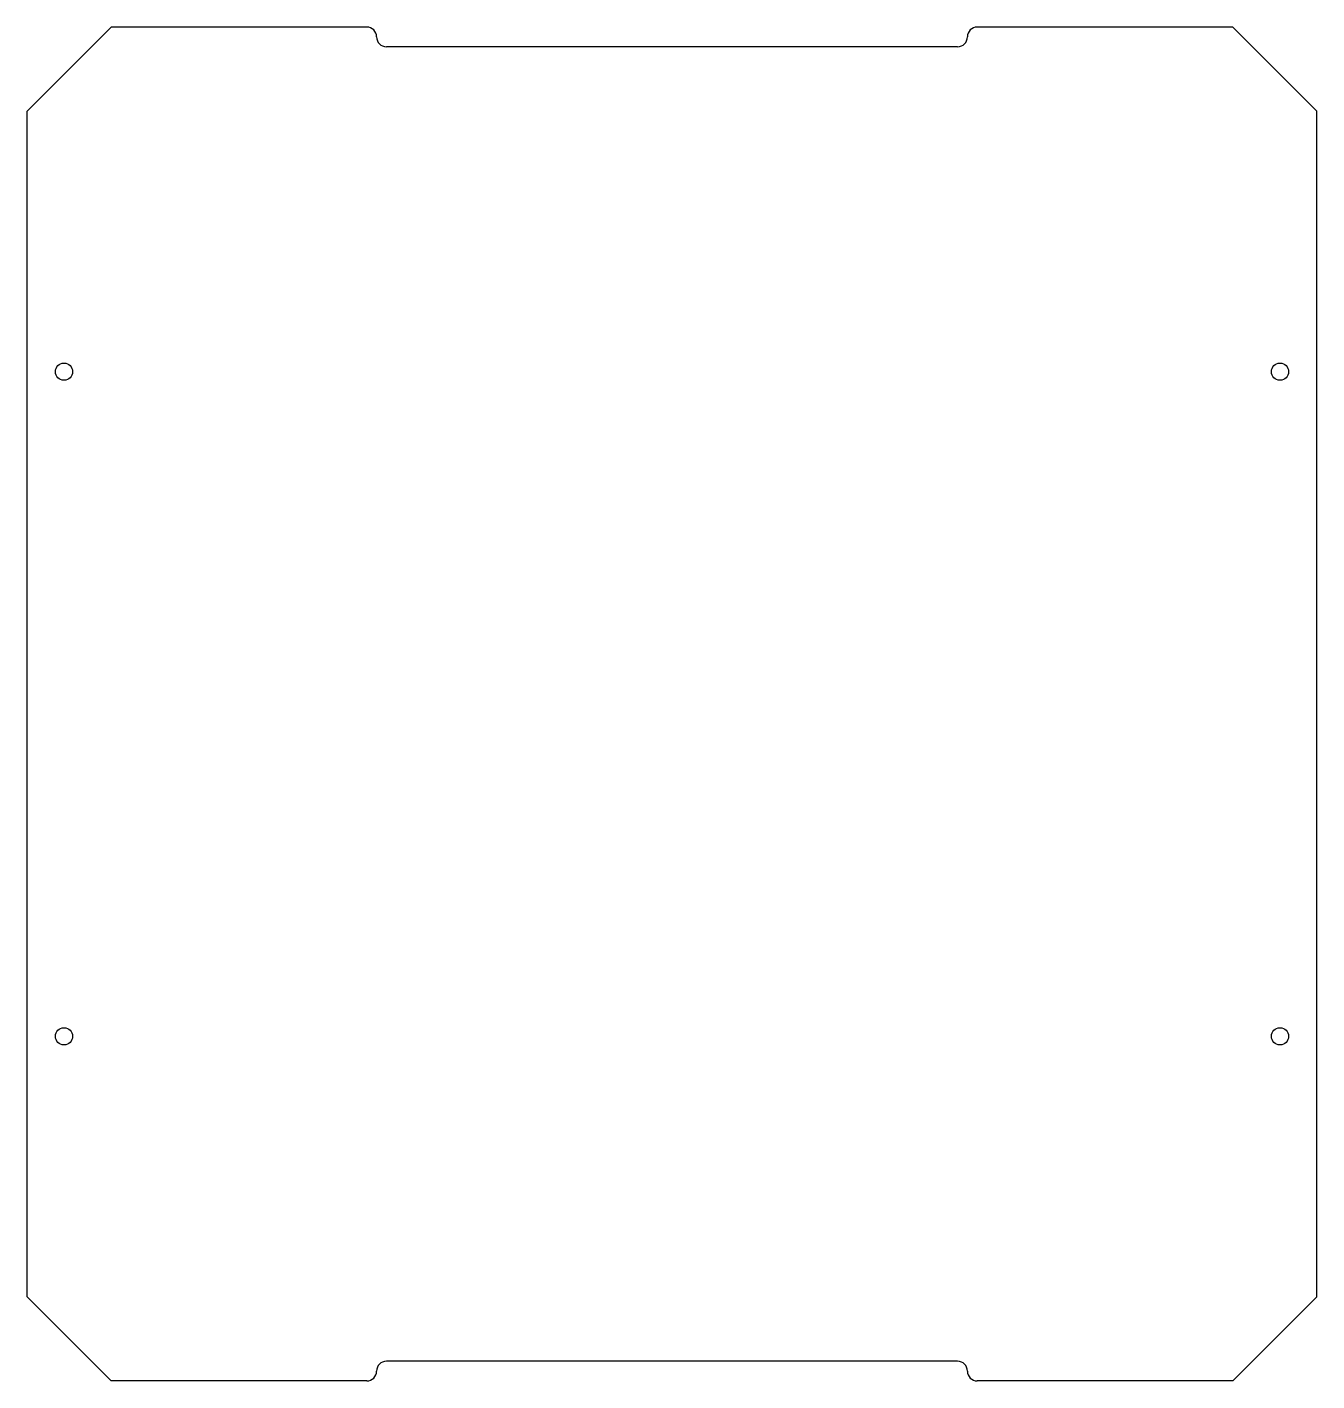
# Model space of a CAD drawing. Header units: millimetres. Extents: x -131 to 131, y -138 to 138.
import ezdxf

# ---------------------------------------------------------------- set-up
doc = ezdxf.new("R2010")
doc.units = ezdxf.units.MM

msp = doc.modelspace()

# ---------------------------------------------------------------- linework, layer by layer
at = {"color": 7, "linetype": 'Continuous', "lineweight": 25}
for p, q in [((-62, 137.5), (-113.93, 137.5)), ((113.93, 137.5), (62, 137.5)), ((131, 120.43), (113.93, 137.5)), ((-131, 120.43), (-113.93, 137.5)), ((58, 133.5), (-58, 133.5)), ((-131, -120.43), (-131, 120.43)), ((131, -120.43), (131, 120.43)), ((-131, -120.43), (-113.93, -137.5)), ((131, -120.43), (113.93, -137.5)), ((58, -133.5), (-58, -133.5)), ((-62, -137.5), (-113.93, -137.5)), ((113.93, -137.5), (62, -137.5))]:
    msp.add_line(p, q, dxfattribs=at)
for centre in [(-123.5, 67.5), (123.5, 67.5), (-123.5, -67.5), (123.5, -67.5)]:
    msp.add_circle(centre, 1.75, dxfattribs=at)
for centre, start, end in [((-62, 135.5), 0, 90), ((-58, 135.5), 180, 270), ((58, 135.5), 270, 0), ((62, 135.5), 90, 180), ((-58, -135.5), 90, 180), ((58, -135.5), 0, 90), ((-62, -135.5), 270, 0), ((62, -135.5), 180, 270)]:
    msp.add_arc(centre, 2, start, end, dxfattribs=at)

doc.saveas('drawing.dxf')
